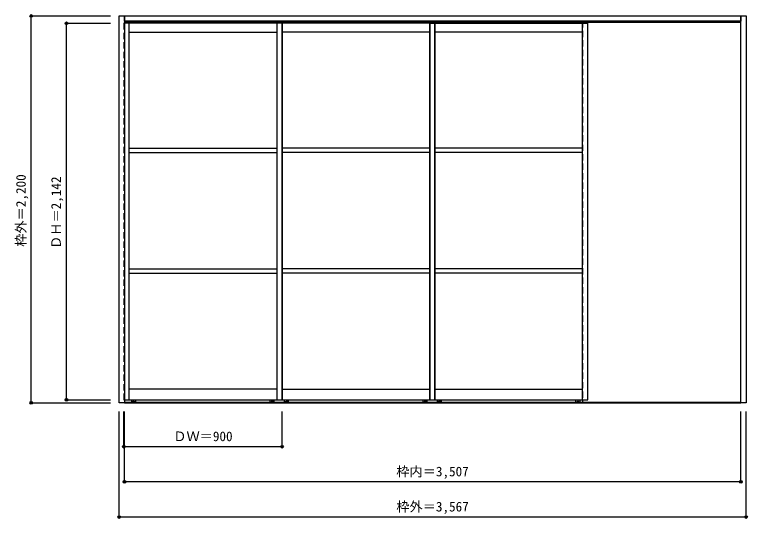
# Model space of a CAD drawing. Units: millimetres, scale not verified. Extents: x -1848 to 2321, y -1303 to 1562.
import ezdxf
from ezdxf.enums import TextEntityAlignment as Align

# ---------------------------------------------------------------- set-up
doc = ezdxf.new("R2010")
doc.units = ezdxf.units.MM
doc.header["$LTSCALE"] = 30
doc.header["$PDMODE"] = 32
doc.header["$PDSIZE"] = 15
doc.linetypes.add('DASHED1', pattern=[1.8, 1.2, -0.6])
doc.layers.add('0-0', color=7, linetype='Continuous')
doc.layers.add('0-1_寸法', color=7, linetype='Continuous')
doc.styles.add('ＭＳ ゴシック', font='')
doc.styles.get('ＭＳ ゴシック').set_extended_font_data('MS Gothic')

msp = doc.modelspace()

# ---------------------------------------------------------------- linework, layer by layer
at = {"layer": '0-0', "color": 3}
for p, q in [((-1253.27, 1554.61), (-1223.27, 1554.61)), ((-1253.27, -645.39), (-1253.27, 1554.61)), ((-1223.27, 1554.61), (2283.73, 1554.61)), ((2283.73, 1554.61), (2313.73, 1554.61)), ((2283.73, -645.39), (2283.73, 1554.61)), ((2313.73, 1554.61), (2313.73, -645.39)), ((-326.27, 1513.11), (-1223.27, 1513.11)), ((-356.27, 1513.11), (-356.27, -628.89)), ((543.73, 1513.11), (-356.27, 1513.11)), ((513.73, 1513.11), (513.73, -628.89)), ((513.73, 1513.11), (1413.73, 1513.11)), ((543.73, -628.89), (543.73, 1513.11)), ((543.73, 1513.11), (543.73, -628.89)), ((-1223.27, -645.39), (-1253.27, -645.39)), ((-356.27, -628.89), (543.73, -628.89)), ((2313.73, -645.39), (2283.73, -645.39))]:
    msp.add_line(p, q, dxfattribs=at)
at = {"layer": '0-0', "color": 4, "linetype": 'DASHED1'}
for p, q in [((-1226.27, 1513.11), (-1226.27, -628.89)), ((-1223.27, 1513.11), (-1226.27, 1513.11)), ((1383.73, 1524.61), (1383.73, -645.39)), ((-1226.27, -628.89), (-1223.27, -628.89))]:
    msp.add_line(p, q, dxfattribs=at)
at = {"layer": '0-0'}
for p, q in [((-1223.27, 1519.11), (2283.73, 1519.11)), ((-1199.27, 1519.11), (-1199.27, 1513.11)), ((-1196.27, -628.89), (-1196.27, 1513.11)), ((-1193.27, 1519.11), (-1193.27, 1513.11)), ((-359.27, 1519.11), (-359.27, 1513.11)), ((-353.27, 1519.11), (-353.27, 1513.11)), ((-329.27, 1519.11), (-329.27, 1513.11)), ((-326.27, 1513.11), (-326.27, -628.89)), ((-323.27, 1519.11), (-323.27, 1513.11)), ((510.73, 1519.11), (510.73, 1513.11)), ((513.73, -628.89), (513.73, 1513.11)), ((516.73, 1519.11), (516.73, 1513.11)), ((540.73, 1519.11), (540.73, 1513.11)), ((543.73, 1513.11), (543.73, -628.89)), ((546.73, 1519.11), (546.73, 1513.11)), ((1380.73, 1519.11), (1380.73, 1513.11)), ((1383.73, -628.89), (1383.73, 1513.11)), ((1386.73, 1519.11), (1386.73, 1513.11)), ((-1196.27, 1463.11), (-356.27, 1463.11)), ((513.73, 1463.11), (-326.27, 1463.11)), ((1383.73, 1463.11), (543.73, 1463.11)), ((-1196.27, 802.11), (-356.27, 802.11)), ((513.73, 802.11), (-326.27, 802.11)), ((1383.73, 802.11), (543.73, 802.11)), ((-1196.27, 777.11), (-356.27, 777.11)), ((513.73, 777.11), (-326.27, 777.11)), ((1383.73, 777.11), (543.73, 777.11)), ((-1196.27, 116.61), (-356.27, 116.61)), ((-1196.27, 91.61), (-356.27, 91.61)), ((513.73, 116.61), (-326.27, 116.61)), ((513.73, 91.61), (-326.27, 91.61)), ((1383.73, 116.61), (543.73, 116.61)), ((1383.73, 91.61), (543.73, 91.61)), ((-356.27, -568.89), (-1196.27, -568.89)), ((-326.27, -568.89), (513.73, -568.89)), ((543.73, -568.89), (1383.73, -568.89)), ((-1223.27, -641.89), (2283.73, -641.89)), ((-1223.27, -645.39), (2283.73, -645.39)), ((-1181.77, -638.39), (-1181.77, -628.89)), ((-1161.27, -640.89), (-1179.27, -640.89)), ((-1158.77, -638.39), (-1158.77, -628.89)), ((-393.77, -638.39), (-393.77, -628.89)), ((-391.27, -640.89), (-373.27, -640.89)), ((-370.77, -638.39), (-370.77, -628.89)), ((-311.77, -638.39), (-311.77, -628.89)), ((-291.27, -640.89), (-309.27, -640.89)), ((-288.77, -638.39), (-288.77, -628.89)), ((476.23, -638.39), (476.23, -628.89)), ((478.73, -640.89), (496.73, -640.89)), ((499.23, -638.39), (499.23, -628.89)), ((558.23, -638.39), (558.23, -628.89)), ((578.73, -640.89), (560.73, -640.89)), ((581.23, -638.39), (581.23, -628.89)), ((1346.23, -638.39), (1346.23, -628.89)), ((1348.73, -640.89), (1366.73, -640.89)), ((1369.23, -638.39), (1369.23, -628.89))]:
    msp.add_line(p, q, dxfattribs=at)
at = {"layer": '0-0', "color": 3}
for points in [[(-1223.27, 1524.61), (-1223.27, 1554.61), (-1223.27, -645.39)], [(2283.73, 1554.61), (2283.73, 1524.61), (-1223.27, 1524.61)], [(-1223.27, -628.89), (-326.27, -628.89), (-326.27, 1513.11)], [(513.73, -628.89), (1413.73, -628.89), (1413.73, 1513.11)]]:
    msp.add_lwpolyline(points, dxfattribs=at)
at = {"layer": '0-0'}
for centre in [(-1170.27, -634.89), (-382.27, -634.89), (-300.27, -634.89), (487.73, -634.89), (569.73, -634.89), (1357.73, -634.89)]:
    msp.add_circle(centre, 2, dxfattribs=at)
for centre, radius, start, end in [((-1179.27, -638.39), 2.5, 180, 270), ((-1170.27, -634.89), 8.5, 224.90087, 235.43968), ((-1170.27, -634.89), 8.5, 304.56032, 315.09913), ((-1161.27, -638.39), 2.5, 270, 0), ((-391.27, -638.39), 2.5, 180, 270), ((-382.27, -634.89), 8.5, 224.90087, 235.43968), ((-382.27, -634.89), 2, 22.21766, 34.24261), ((-382.27, -634.89), 8.5, 304.56032, 315.09913), ((-373.27, -638.39), 2.5, 270, 0), ((-309.27, -638.39), 2.5, 180, 270), ((-300.27, -634.89), 8.5, 224.90087, 235.43968), ((-300.27, -634.89), 8.5, 304.56032, 315.09913), ((-291.27, -638.39), 2.5, 270, 0), ((478.73, -638.39), 2.5, 180, 270), ((487.73, -634.89), 8.5, 224.90087, 235.43968), ((487.73, -634.89), 2, 22.21766, 34.24261), ((487.73, -634.89), 8.5, 304.56032, 315.09913), ((496.73, -638.39), 2.5, 270, 0), ((560.73, -638.39), 2.5, 180, 270), ((569.73, -634.89), 8.5, 224.90087, 235.43968), ((569.73, -634.89), 2, 145.75739, 157.78234), ((569.73, -634.89), 8.5, 304.56032, 315.09913), ((578.73, -638.39), 2.5, 270, 0), ((1348.73, -638.39), 2.5, 180, 270), ((1357.73, -634.89), 8.5, 224.90087, 235.43968), ((1357.73, -634.89), 8.5, 304.56032, 315.09913), ((1366.73, -638.39), 2.5, 270, 0)]:
    msp.add_arc(centre, radius, start, end, dxfattribs=at)
at = {"layer": '0-1_寸法', "color": 4}
for p, q in [((-1753.27, 1554.61), (-1303.27, 1554.61)), ((-1753.27, -645.39), (-1753.27, 1554.61)), ((-1553.27, 1513.11), (-1303.27, 1513.11)), ((-1553.27, -628.89), (-1553.27, 1513.11)), ((-1753.27, -645.39), (-1303.27, -645.39)), ((-1553.27, -628.89), (-1303.27, -628.89)), ((-1253.27, -1295.39), (-1253.27, -695.39)), ((-1226.27, -895.39), (-1226.27, -695.39)), ((-1223.27, -1095.39), (-1223.27, -695.39)), ((-326.27, -895.39), (-326.27, -695.39)), ((2283.73, -1095.39), (2283.73, -695.39)), ((2313.73, -1295.39), (2313.73, -695.39)), ((-326.27, -895.39), (-1226.27, -895.39)), ((2283.73, -1095.39), (-1223.27, -1095.39)), ((2313.73, -1295.39), (-1253.27, -1295.39))]:
    msp.add_line(p, q, dxfattribs=at)
at = {"layer": '0-1_寸法'}
for p in [(-1753.27, 1554.61), (-1553.27, 1513.11), (-1553.27, -628.89), (-1753.27, -645.39), (-1226.27, -895.39), (-326.27, -895.39), (-1223.27, -1095.39), (2283.73, -1095.39), (-1253.27, -1295.39), (2313.73, -1295.39)]:
    msp.add_point(p, dxfattribs=at)

# ---------------------------------------------------------------- texts
at = {"layer": '0-1_寸法', "style": 'ＭＳ ゴシック'}
for s, p in [('枠外＝2,200', (-1768.27, 242.11)), ('ＤＨ＝2,142', (-1568.27, 229.61))]:
    msp.add_text(s, height=54.99, rotation=90, dxfattribs=at).set_placement(p, align=Align.BOTTOM_LEFT)
for s, p in [('ＤＷ＝900', (-945.02, -880.39)), ('枠内＝3,507', (323.98, -1080.39)), ('枠外＝3,567', (323.98, -1280.39))]:
    msp.add_text(s, height=54.99, dxfattribs=at).set_placement(p, align=Align.BOTTOM_LEFT)

doc.saveas('drawing.dxf')
